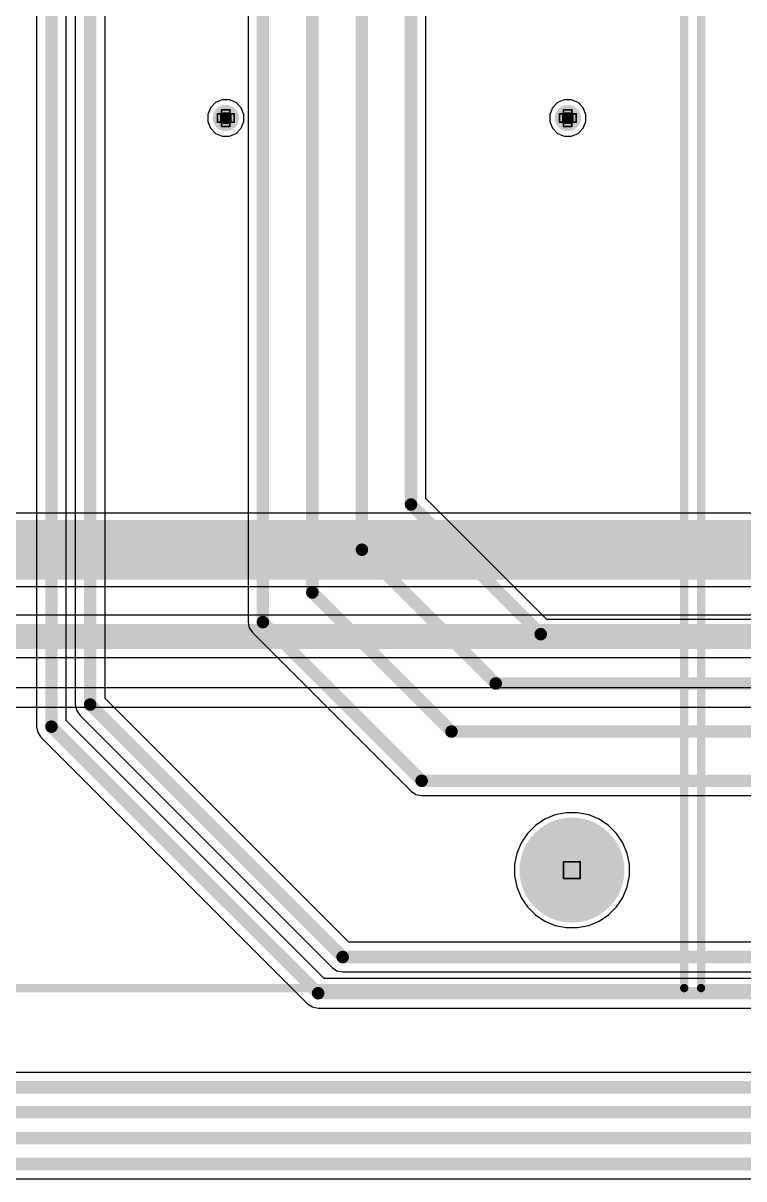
# Model space of a CAD drawing. Header units: inches. Extents: x -7 to 5163, y -3 to 5149.
# Drawn here: x 59.32 to 81.32, y 63.22 to 98.5 of the extents above; entities that cross this region are included whole.
import ezdxf

# ---------------------------------------------------------------- set-up
doc = ezdxf.new("R2010")
doc.units = ezdxf.units.IN
for name, color, linetype in [('Bottom Layer', 5, 'Continuous'), ('Bottom Solder', 6, 'Continuous'), ('Drill Drawing', 1, 'Continuous'), ('GND', 76, 'Continuous'), ('Multi-Layer', 9, 'Continuous'), ('Pad Holes', 156, 'Continuous'), ('PWR', 16, 'Continuous'), ('Top Layer', 1, 'Continuous'), ('Top Overlay', 2, 'Continuous'), ('Top Solder', 216, 'Continuous'), ('Via Holes', 16, 'Continuous')]:
    doc.layers.add(name, color=color, linetype=linetype)

msp = doc.modelspace()

# ---------------------------------------------------------------- hatches: boundary and pattern name
at = {"layer": 'Bottom Layer'}
h = msp.add_hatch(color=5, dxfattribs=at)
edge = h.paths.add_edge_path()
edge.add_arc((65.507, 95.606), 0.3, 0, 360)
h = msp.add_hatch(color=5, dxfattribs=at)
edge = h.paths.add_edge_path()
edge.add_arc((75.946, 95.606), 0.3, 0, 360)
msp.add_hatch(color=5, dxfattribs=at).paths.add_polyline_path([(9.55, 81.509), (86.462, 81.509), (86.462, 83.333), (9.55, 83.333)])
h = msp.add_hatch(color=5, dxfattribs=at)
edge = h.paths.add_edge_path()
edge.add_arc((76.073, 72.644), 1.5, 0, 360)
at = {"layer": 'Bottom Solder'}
h = msp.add_hatch(color=6, dxfattribs=at)
edge = h.paths.add_edge_path()
edge.add_arc((65.507, 95.606), 0.402, 0, 360)
h = msp.add_hatch(color=6, dxfattribs=at)
edge = h.paths.add_edge_path()
edge.add_arc((75.946, 95.606), 0.402, 0, 360)
h = msp.add_hatch(color=6, dxfattribs=at)
edge = h.paths.add_edge_path()
edge.add_arc((76.073, 72.644), 1.602, 0, 360)
at = {"layer": 'GND'}
h = msp.add_hatch(color=76, dxfattribs=at)
edge = h.paths.add_edge_path()
edge.add_arc((65.507, 95.606), 0.3, 0, 360)
h = msp.add_hatch(color=76, dxfattribs=at)
edge = h.paths.add_edge_path()
edge.add_arc((75.946, 95.606), 0.3, 0, 360)
h = msp.add_hatch(color=76, dxfattribs=at)
edge = h.paths.add_edge_path()
edge.add_arc((76.073, 72.644), 1.5, 0, 360)
at = {"layer": 'Multi-Layer'}
h = msp.add_hatch(color=9, dxfattribs=at)
edge = h.paths.add_edge_path()
edge.add_arc((76.073, 72.644), 1.5, 0, 360)
at = {"layer": 'Pad Holes'}
h = msp.add_hatch(color=7, dxfattribs=at)
edge = h.paths.add_edge_path()
edge.add_arc((76.073, 72.644), 1.5, 0, 360)
at = {"layer": 'PWR'}
h = msp.add_hatch(color=16, dxfattribs=at)
edge = h.paths.add_edge_path()
edge.add_arc((65.507, 95.606), 0.3, 0, 360)
h = msp.add_hatch(color=16, dxfattribs=at)
edge = h.paths.add_edge_path()
edge.add_arc((75.946, 95.606), 0.3, 0, 360)
h = msp.add_hatch(color=16, dxfattribs=at)
edge = h.paths.add_edge_path()
edge.add_arc((76.073, 72.644), 1.5, 0, 360)
at = {"layer": 'Top Layer'}
h = msp.add_hatch(color=1, dxfattribs=at)
edge = h.paths.add_edge_path()
edge.add_arc((65.507, 95.606), 0.3, 0, 360)
h = msp.add_hatch(color=1, dxfattribs=at)
edge = h.paths.add_edge_path()
edge.add_arc((75.946, 95.606), 0.3, 0, 360)
h = msp.add_hatch(color=1, dxfattribs=at)
edge = h.paths.add_edge_path()
edge.add_arc((76.073, 72.644), 1.5, 0, 360)
at = {"layer": 'Top Solder'}
h = msp.add_hatch(color=216, dxfattribs=at)
edge = h.paths.add_edge_path()
edge.add_arc((65.507, 95.606), 0.402, 0, 360)
h = msp.add_hatch(color=216, dxfattribs=at)
edge = h.paths.add_edge_path()
edge.add_arc((75.946, 95.606), 0.402, 0, 360)
h = msp.add_hatch(color=216, dxfattribs=at)
edge = h.paths.add_edge_path()
edge.add_arc((76.073, 72.644), 1.602, 0, 360)
at = {"layer": 'Via Holes'}
h = msp.add_hatch(color=7, dxfattribs=at)
edge = h.paths.add_edge_path()
edge.add_arc((65.507, 95.606), 0.15, 0, 360)
h = msp.add_hatch(color=7, dxfattribs=at)
edge = h.paths.add_edge_path()
edge.add_arc((75.946, 95.606), 0.15, 0, 360)

# ---------------------------------------------------------------- linework, layer by layer
at = {"layer": 'Bottom Layer'}
for p, q in [((86.462, 83.54), (11.776, 83.54)), ((18.893, 81.301), (86.462, 81.301)), ((88.488, 80.429), (8.879, 80.429)), ((13.716, 79.134), (88.756, 79.134)), ((75.242, 74.198), (74.955, 74.006)), ((75.561, 74.331), (75.242, 74.198)), ((75.9, 74.398), (75.561, 74.331)), ((76.246, 74.398), (75.9, 74.398)), ((76.585, 74.331), (76.246, 74.398)), ((76.904, 74.198), (76.585, 74.331)), ((77.191, 74.006), (76.904, 74.198)), ((74.711, 73.762), (74.519, 73.475)), ((74.955, 74.006), (74.711, 73.762)), ((77.435, 73.762), (77.191, 74.006)), ((77.627, 73.475), (77.435, 73.762)), ((74.519, 73.475), (74.386, 73.156)), ((77.76, 73.156), (77.627, 73.475)), ((74.386, 73.156), (74.319, 72.817)), ((77.827, 72.817), (77.76, 73.156)), ((74.319, 72.817), (74.319, 72.471)), ((77.827, 72.471), (77.827, 72.817)), ((74.319, 72.471), (74.386, 72.132)), ((77.76, 72.132), (77.827, 72.471)), ((74.386, 72.132), (74.519, 71.813)), ((77.627, 71.813), (77.76, 72.132)), ((74.519, 71.813), (74.711, 71.526)), ((77.435, 71.526), (77.627, 71.813)), ((74.711, 71.526), (74.955, 71.282)), ((74.955, 71.282), (75.242, 71.09)), ((76.904, 71.09), (77.191, 71.282)), ((77.191, 71.282), (77.435, 71.526)), ((75.242, 71.09), (75.561, 70.957)), ((75.561, 70.957), (75.9, 70.89)), ((76.246, 70.89), (76.585, 70.957)), ((76.585, 70.957), (76.904, 71.09)), ((75.9, 70.89), (76.246, 70.89))]:
    msp.add_line(p, q, dxfattribs=at)
msp.add_lwpolyline([(8.611, 79.781, 0.762, 0.762, 0), (88.756, 79.781, 0.762, 0.762, 0)], format="xyseb", dxfattribs=at)
at = {"layer": 'Drill Drawing'}
for points in [[(65.253, 95.479, 0.0508, 0.0508, 0), (65.253, 95.733, 0.0508, 0.0508, 0)], [(65.253, 95.733, 0.0508, 0.0508, 0), (65.38, 95.733, 0.0508, 0.0508, 0)], [(65.354, 95.529, 0.0508, 0.0508, 0), (65.354, 95.682, 0.0508, 0.0508, 0)], [(65.354, 95.682, 0.0508, 0.0508, 0), (65.43, 95.682, 0.0508, 0.0508, 0)], [(65.38, 95.733, 0.0508, 0.0508, 0), (65.38, 95.86, 0.0508, 0.0508, 0)], [(65.38, 95.86, 0.0508, 0.0508, 0), (65.634, 95.86, 0.0508, 0.0508, 0)], [(65.43, 95.682, 0.0508, 0.0508, 0), (65.43, 95.758, 0.0508, 0.0508, 0)], [(65.43, 95.758, 0.0508, 0.0508, 0), (65.583, 95.758, 0.0508, 0.0508, 0)], [(65.583, 95.682, 0.0508, 0.0508, 0), (65.583, 95.758, 0.0508, 0.0508, 0)], [(65.583, 95.682, 0.0508, 0.0508, 0), (65.659, 95.682, 0.0508, 0.0508, 0)], [(65.634, 95.733, 0.0508, 0.0508, 0), (65.634, 95.86, 0.0508, 0.0508, 0)], [(65.634, 95.733, 0.0508, 0.0508, 0), (65.761, 95.733, 0.0508, 0.0508, 0)], [(65.659, 95.529, 0.0508, 0.0508, 0), (65.659, 95.682, 0.0508, 0.0508, 0)], [(65.761, 95.479, 0.0508, 0.0508, 0), (65.761, 95.733, 0.0508, 0.0508, 0)], [(75.692, 95.479, 0.0508, 0.0508, 0), (75.692, 95.733, 0.0508, 0.0508, 0)], [(75.692, 95.733, 0.0508, 0.0508, 0), (75.819, 95.733, 0.0508, 0.0508, 0)], [(75.794, 95.529, 0.0508, 0.0508, 0), (75.794, 95.682, 0.0508, 0.0508, 0)], [(75.794, 95.682, 0.0508, 0.0508, 0), (75.87, 95.682, 0.0508, 0.0508, 0)], [(75.819, 95.733, 0.0508, 0.0508, 0), (75.819, 95.86, 0.0508, 0.0508, 0)], [(75.819, 95.86, 0.0508, 0.0508, 0), (76.073, 95.86, 0.0508, 0.0508, 0)], [(75.87, 95.682, 0.0508, 0.0508, 0), (75.87, 95.758, 0.0508, 0.0508, 0)], [(75.87, 95.758, 0.0508, 0.0508, 0), (76.022, 95.758, 0.0508, 0.0508, 0)], [(76.022, 95.682, 0.0508, 0.0508, 0), (76.022, 95.758, 0.0508, 0.0508, 0)], [(76.022, 95.682, 0.0508, 0.0508, 0), (76.098, 95.682, 0.0508, 0.0508, 0)], [(76.073, 95.733, 0.0508, 0.0508, 0), (76.073, 95.86, 0.0508, 0.0508, 0)], [(76.073, 95.733, 0.0508, 0.0508, 0), (76.2, 95.733, 0.0508, 0.0508, 0)], [(76.098, 95.529, 0.0508, 0.0508, 0), (76.098, 95.682, 0.0508, 0.0508, 0)], [(76.2, 95.479, 0.0508, 0.0508, 0), (76.2, 95.733, 0.0508, 0.0508, 0)], [(65.253, 95.479, 0.0508, 0.0508, 0), (65.38, 95.479, 0.0508, 0.0508, 0)], [(65.354, 95.529, 0.0508, 0.0508, 0), (65.43, 95.529, 0.0508, 0.0508, 0)], [(65.38, 95.352, 0.0508, 0.0508, 0), (65.38, 95.479, 0.0508, 0.0508, 0)], [(65.38, 95.352, 0.0508, 0.0508, 0), (65.634, 95.352, 0.0508, 0.0508, 0)], [(65.43, 95.453, 0.0508, 0.0508, 0), (65.43, 95.529, 0.0508, 0.0508, 0)], [(65.43, 95.453, 0.0508, 0.0508, 0), (65.583, 95.453, 0.0508, 0.0508, 0)], [(65.583, 95.529, 0.0508, 0.0508, 0), (65.659, 95.529, 0.0508, 0.0508, 0)], [(65.583, 95.453, 0.0508, 0.0508, 0), (65.583, 95.529, 0.0508, 0.0508, 0)], [(65.634, 95.479, 0.0508, 0.0508, 0), (65.761, 95.479, 0.0508, 0.0508, 0)], [(65.634, 95.352, 0.0508, 0.0508, 0), (65.634, 95.479, 0.0508, 0.0508, 0)], [(75.692, 95.479, 0.0508, 0.0508, 0), (75.819, 95.479, 0.0508, 0.0508, 0)], [(75.794, 95.529, 0.0508, 0.0508, 0), (75.87, 95.529, 0.0508, 0.0508, 0)], [(75.819, 95.352, 0.0508, 0.0508, 0), (75.819, 95.479, 0.0508, 0.0508, 0)], [(75.819, 95.352, 0.0508, 0.0508, 0), (76.073, 95.352, 0.0508, 0.0508, 0)], [(75.87, 95.453, 0.0508, 0.0508, 0), (75.87, 95.529, 0.0508, 0.0508, 0)], [(75.87, 95.453, 0.0508, 0.0508, 0), (76.022, 95.453, 0.0508, 0.0508, 0)], [(76.022, 95.529, 0.0508, 0.0508, 0), (76.098, 95.529, 0.0508, 0.0508, 0)], [(76.022, 95.453, 0.0508, 0.0508, 0), (76.022, 95.529, 0.0508, 0.0508, 0)], [(76.073, 95.479, 0.0508, 0.0508, 0), (76.2, 95.479, 0.0508, 0.0508, 0)], [(76.073, 95.352, 0.0508, 0.0508, 0), (76.073, 95.479, 0.0508, 0.0508, 0)], [(75.819, 72.898, 0.0508, 0.0508, 0), (76.327, 72.898, 0.0508, 0.0508, 0)], [(75.819, 72.39, 0.0508, 0.0508, 0), (75.819, 72.898, 0.0508, 0.0508, 0)], [(76.327, 72.39, 0.0508, 0.0508, 0), (76.327, 72.898, 0.0508, 0.0508, 0)], [(75.819, 72.39, 0.0508, 0.0508, 0), (76.327, 72.39, 0.0508, 0.0508, 0)]]:
    msp.add_lwpolyline(points, format="xyseb", dxfattribs=at)
for points in [[(65.24, 95.733, 0.0254, 0.0254, 1), (65.265, 95.733, 0.0254, 0.0254, 1)], [(65.24, 95.733, 0.0254, 0.0254, 1), (65.265, 95.733, 0.0254, 0.0254, 1)], [(65.341, 95.682, 0.0254, 0.0254, 1), (65.367, 95.682, 0.0254, 0.0254, 1)], [(65.341, 95.682, 0.0254, 0.0254, 1), (65.367, 95.682, 0.0254, 0.0254, 1)], [(65.367, 95.86, 0.0254, 0.0254, 1), (65.392, 95.86, 0.0254, 0.0254, 1)], [(65.367, 95.86, 0.0254, 0.0254, 1), (65.392, 95.86, 0.0254, 0.0254, 1)], [(65.367, 95.733, 0.0254, 0.0254, 1), (65.392, 95.733, 0.0254, 0.0254, 1)], [(65.367, 95.733, 0.0254, 0.0254, 1), (65.392, 95.733, 0.0254, 0.0254, 1)], [(65.418, 95.758, 0.0254, 0.0254, 1), (65.443, 95.758, 0.0254, 0.0254, 1)], [(65.418, 95.758, 0.0254, 0.0254, 1), (65.443, 95.758, 0.0254, 0.0254, 1)], [(65.418, 95.682, 0.0254, 0.0254, 1), (65.443, 95.682, 0.0254, 0.0254, 1)], [(65.418, 95.682, 0.0254, 0.0254, 1), (65.443, 95.682, 0.0254, 0.0254, 1)], [(65.57, 95.758, 0.0254, 0.0254, 1), (65.596, 95.758, 0.0254, 0.0254, 1)], [(65.57, 95.758, 0.0254, 0.0254, 1), (65.596, 95.758, 0.0254, 0.0254, 1)], [(65.57, 95.682, 0.0254, 0.0254, 1), (65.596, 95.682, 0.0254, 0.0254, 1)], [(65.57, 95.682, 0.0254, 0.0254, 1), (65.596, 95.682, 0.0254, 0.0254, 1)], [(65.621, 95.86, 0.0254, 0.0254, 1), (65.646, 95.86, 0.0254, 0.0254, 1)], [(65.621, 95.86, 0.0254, 0.0254, 1), (65.646, 95.86, 0.0254, 0.0254, 1)], [(65.621, 95.733, 0.0254, 0.0254, 1), (65.646, 95.733, 0.0254, 0.0254, 1)], [(65.621, 95.733, 0.0254, 0.0254, 1), (65.646, 95.733, 0.0254, 0.0254, 1)], [(65.646, 95.682, 0.0254, 0.0254, 1), (65.672, 95.682, 0.0254, 0.0254, 1)], [(65.646, 95.682, 0.0254, 0.0254, 1), (65.672, 95.682, 0.0254, 0.0254, 1)], [(65.748, 95.733, 0.0254, 0.0254, 1), (65.773, 95.733, 0.0254, 0.0254, 1)], [(65.748, 95.733, 0.0254, 0.0254, 1), (65.773, 95.733, 0.0254, 0.0254, 1)], [(75.679, 95.733, 0.0254, 0.0254, 1), (75.705, 95.733, 0.0254, 0.0254, 1)], [(75.679, 95.733, 0.0254, 0.0254, 1), (75.705, 95.733, 0.0254, 0.0254, 1)], [(75.781, 95.682, 0.0254, 0.0254, 1), (75.806, 95.682, 0.0254, 0.0254, 1)], [(75.781, 95.682, 0.0254, 0.0254, 1), (75.806, 95.682, 0.0254, 0.0254, 1)], [(75.806, 95.86, 0.0254, 0.0254, 1), (75.832, 95.86, 0.0254, 0.0254, 1)], [(75.806, 95.86, 0.0254, 0.0254, 1), (75.832, 95.86, 0.0254, 0.0254, 1)], [(75.806, 95.733, 0.0254, 0.0254, 1), (75.832, 95.733, 0.0254, 0.0254, 1)], [(75.806, 95.733, 0.0254, 0.0254, 1), (75.832, 95.733, 0.0254, 0.0254, 1)], [(75.857, 95.758, 0.0254, 0.0254, 1), (75.882, 95.758, 0.0254, 0.0254, 1)], [(75.857, 95.758, 0.0254, 0.0254, 1), (75.882, 95.758, 0.0254, 0.0254, 1)], [(75.857, 95.682, 0.0254, 0.0254, 1), (75.882, 95.682, 0.0254, 0.0254, 1)], [(75.857, 95.682, 0.0254, 0.0254, 1), (75.882, 95.682, 0.0254, 0.0254, 1)], [(76.01, 95.758, 0.0254, 0.0254, 1), (76.035, 95.758, 0.0254, 0.0254, 1)], [(76.01, 95.758, 0.0254, 0.0254, 1), (76.035, 95.758, 0.0254, 0.0254, 1)], [(76.01, 95.682, 0.0254, 0.0254, 1), (76.035, 95.682, 0.0254, 0.0254, 1)], [(76.01, 95.682, 0.0254, 0.0254, 1), (76.035, 95.682, 0.0254, 0.0254, 1)], [(76.06, 95.86, 0.0254, 0.0254, 1), (76.086, 95.86, 0.0254, 0.0254, 1)], [(76.06, 95.86, 0.0254, 0.0254, 1), (76.086, 95.86, 0.0254, 0.0254, 1)], [(76.06, 95.733, 0.0254, 0.0254, 1), (76.086, 95.733, 0.0254, 0.0254, 1)], [(76.06, 95.733, 0.0254, 0.0254, 1), (76.086, 95.733, 0.0254, 0.0254, 1)], [(76.086, 95.682, 0.0254, 0.0254, 1), (76.111, 95.682, 0.0254, 0.0254, 1)], [(76.086, 95.682, 0.0254, 0.0254, 1), (76.111, 95.682, 0.0254, 0.0254, 1)], [(76.187, 95.733, 0.0254, 0.0254, 1), (76.213, 95.733, 0.0254, 0.0254, 1)], [(76.187, 95.733, 0.0254, 0.0254, 1), (76.213, 95.733, 0.0254, 0.0254, 1)], [(65.24, 95.479, 0.0254, 0.0254, 1), (65.265, 95.479, 0.0254, 0.0254, 1)], [(65.24, 95.479, 0.0254, 0.0254, 1), (65.265, 95.479, 0.0254, 0.0254, 1)], [(65.341, 95.529, 0.0254, 0.0254, 1), (65.367, 95.529, 0.0254, 0.0254, 1)], [(65.341, 95.529, 0.0254, 0.0254, 1), (65.367, 95.529, 0.0254, 0.0254, 1)], [(65.367, 95.479, 0.0254, 0.0254, 1), (65.392, 95.479, 0.0254, 0.0254, 1)], [(65.367, 95.479, 0.0254, 0.0254, 1), (65.392, 95.479, 0.0254, 0.0254, 1)], [(65.367, 95.352, 0.0254, 0.0254, 1), (65.392, 95.352, 0.0254, 0.0254, 1)], [(65.367, 95.352, 0.0254, 0.0254, 1), (65.392, 95.352, 0.0254, 0.0254, 1)], [(65.418, 95.529, 0.0254, 0.0254, 1), (65.443, 95.529, 0.0254, 0.0254, 1)], [(65.418, 95.529, 0.0254, 0.0254, 1), (65.443, 95.529, 0.0254, 0.0254, 1)], [(65.418, 95.453, 0.0254, 0.0254, 1), (65.443, 95.453, 0.0254, 0.0254, 1)], [(65.418, 95.453, 0.0254, 0.0254, 1), (65.443, 95.453, 0.0254, 0.0254, 1)], [(65.57, 95.529, 0.0254, 0.0254, 1), (65.596, 95.529, 0.0254, 0.0254, 1)], [(65.57, 95.529, 0.0254, 0.0254, 1), (65.596, 95.529, 0.0254, 0.0254, 1)], [(65.57, 95.453, 0.0254, 0.0254, 1), (65.596, 95.453, 0.0254, 0.0254, 1)], [(65.57, 95.453, 0.0254, 0.0254, 1), (65.596, 95.453, 0.0254, 0.0254, 1)], [(65.621, 95.479, 0.0254, 0.0254, 1), (65.646, 95.479, 0.0254, 0.0254, 1)], [(65.621, 95.479, 0.0254, 0.0254, 1), (65.646, 95.479, 0.0254, 0.0254, 1)], [(65.621, 95.352, 0.0254, 0.0254, 1), (65.646, 95.352, 0.0254, 0.0254, 1)], [(65.621, 95.352, 0.0254, 0.0254, 1), (65.646, 95.352, 0.0254, 0.0254, 1)], [(65.646, 95.529, 0.0254, 0.0254, 1), (65.672, 95.529, 0.0254, 0.0254, 1)], [(65.646, 95.529, 0.0254, 0.0254, 1), (65.672, 95.529, 0.0254, 0.0254, 1)], [(65.748, 95.479, 0.0254, 0.0254, 1), (65.773, 95.479, 0.0254, 0.0254, 1)], [(65.748, 95.479, 0.0254, 0.0254, 1), (65.773, 95.479, 0.0254, 0.0254, 1)], [(75.679, 95.479, 0.0254, 0.0254, 1), (75.705, 95.479, 0.0254, 0.0254, 1)], [(75.679, 95.479, 0.0254, 0.0254, 1), (75.705, 95.479, 0.0254, 0.0254, 1)], [(75.781, 95.529, 0.0254, 0.0254, 1), (75.806, 95.529, 0.0254, 0.0254, 1)], [(75.781, 95.529, 0.0254, 0.0254, 1), (75.806, 95.529, 0.0254, 0.0254, 1)], [(75.806, 95.479, 0.0254, 0.0254, 1), (75.832, 95.479, 0.0254, 0.0254, 1)], [(75.806, 95.479, 0.0254, 0.0254, 1), (75.832, 95.479, 0.0254, 0.0254, 1)], [(75.806, 95.352, 0.0254, 0.0254, 1), (75.832, 95.352, 0.0254, 0.0254, 1)], [(75.806, 95.352, 0.0254, 0.0254, 1), (75.832, 95.352, 0.0254, 0.0254, 1)], [(75.857, 95.529, 0.0254, 0.0254, 1), (75.882, 95.529, 0.0254, 0.0254, 1)], [(75.857, 95.529, 0.0254, 0.0254, 1), (75.882, 95.529, 0.0254, 0.0254, 1)], [(75.857, 95.453, 0.0254, 0.0254, 1), (75.882, 95.453, 0.0254, 0.0254, 1)], [(75.857, 95.453, 0.0254, 0.0254, 1), (75.882, 95.453, 0.0254, 0.0254, 1)], [(76.01, 95.529, 0.0254, 0.0254, 1), (76.035, 95.529, 0.0254, 0.0254, 1)], [(76.01, 95.529, 0.0254, 0.0254, 1), (76.035, 95.529, 0.0254, 0.0254, 1)], [(76.01, 95.453, 0.0254, 0.0254, 1), (76.035, 95.453, 0.0254, 0.0254, 1)], [(76.01, 95.453, 0.0254, 0.0254, 1), (76.035, 95.453, 0.0254, 0.0254, 1)], [(76.06, 95.479, 0.0254, 0.0254, 1), (76.086, 95.479, 0.0254, 0.0254, 1)], [(76.06, 95.479, 0.0254, 0.0254, 1), (76.086, 95.479, 0.0254, 0.0254, 1)], [(76.06, 95.352, 0.0254, 0.0254, 1), (76.086, 95.352, 0.0254, 0.0254, 1)], [(76.06, 95.352, 0.0254, 0.0254, 1), (76.086, 95.352, 0.0254, 0.0254, 1)], [(76.086, 95.529, 0.0254, 0.0254, 1), (76.111, 95.529, 0.0254, 0.0254, 1)], [(76.086, 95.529, 0.0254, 0.0254, 1), (76.111, 95.529, 0.0254, 0.0254, 1)], [(76.187, 95.479, 0.0254, 0.0254, 1), (76.213, 95.479, 0.0254, 0.0254, 1)], [(76.187, 95.479, 0.0254, 0.0254, 1), (76.213, 95.479, 0.0254, 0.0254, 1)], [(75.806, 72.898, 0.0254, 0.0254, 1), (75.832, 72.898, 0.0254, 0.0254, 1)], [(75.806, 72.898, 0.0254, 0.0254, 1), (75.832, 72.898, 0.0254, 0.0254, 1)], [(76.314, 72.898, 0.0254, 0.0254, 1), (76.34, 72.898, 0.0254, 0.0254, 1)], [(76.314, 72.898, 0.0254, 0.0254, 1), (76.34, 72.898, 0.0254, 0.0254, 1)], [(75.806, 72.39, 0.0254, 0.0254, 1), (75.832, 72.39, 0.0254, 0.0254, 1)], [(75.806, 72.39, 0.0254, 0.0254, 1), (75.832, 72.39, 0.0254, 0.0254, 1)], [(76.314, 72.39, 0.0254, 0.0254, 1), (76.34, 72.39, 0.0254, 0.0254, 1)], [(76.314, 72.39, 0.0254, 0.0254, 1), (76.34, 72.39, 0.0254, 0.0254, 1)]]:
    msp.add_lwpolyline(points, format="xyseb", close=True, dxfattribs=at)
at = {"layer": 'GND'}
for p, q in [((75.242, 74.198), (74.955, 74.006)), ((75.561, 74.331), (75.242, 74.198)), ((75.9, 74.398), (75.561, 74.331)), ((76.246, 74.398), (75.9, 74.398)), ((76.585, 74.331), (76.246, 74.398)), ((76.904, 74.198), (76.585, 74.331)), ((77.191, 74.006), (76.904, 74.198)), ((74.711, 73.762), (74.519, 73.475)), ((74.955, 74.006), (74.711, 73.762)), ((77.435, 73.762), (77.191, 74.006)), ((77.627, 73.475), (77.435, 73.762)), ((74.519, 73.475), (74.386, 73.156)), ((77.76, 73.156), (77.627, 73.475)), ((74.386, 73.156), (74.319, 72.817)), ((77.827, 72.817), (77.76, 73.156)), ((74.319, 72.817), (74.319, 72.471)), ((77.827, 72.471), (77.827, 72.817)), ((74.319, 72.471), (74.386, 72.132)), ((77.76, 72.132), (77.827, 72.471)), ((74.386, 72.132), (74.519, 71.813)), ((77.627, 71.813), (77.76, 72.132)), ((74.519, 71.813), (74.711, 71.526)), ((77.435, 71.526), (77.627, 71.813)), ((74.711, 71.526), (74.955, 71.282)), ((74.955, 71.282), (75.242, 71.09)), ((76.904, 71.09), (77.191, 71.282)), ((77.191, 71.282), (77.435, 71.526)), ((75.242, 71.09), (75.561, 70.957)), ((75.561, 70.957), (75.9, 70.89)), ((76.246, 70.89), (76.585, 70.957)), ((76.585, 70.957), (76.904, 71.09)), ((75.9, 70.89), (76.246, 70.89))]:
    msp.add_line(p, q, dxfattribs=at)
at = {"layer": 'PWR'}
for p, q in [((65.193, 96.075), (65.037, 95.919)), ((65.396, 96.16), (65.193, 96.075)), ((65.617, 96.16), (65.396, 96.16)), ((65.82, 96.075), (65.617, 96.16)), ((65.976, 95.919), (65.82, 96.075)), ((75.632, 96.075), (75.476, 95.919)), ((75.836, 96.16), (75.632, 96.075)), ((76.056, 96.16), (75.836, 96.16)), ((76.26, 96.075), (76.056, 96.16)), ((76.416, 95.919), (76.26, 96.075)), ((65.037, 95.919), (64.953, 95.716)), ((64.953, 95.716), (64.953, 95.495)), ((66.061, 95.716), (65.976, 95.919)), ((66.061, 95.495), (66.061, 95.716)), ((75.476, 95.919), (75.392, 95.716)), ((75.392, 95.716), (75.392, 95.495)), ((76.5, 95.716), (76.416, 95.919)), ((76.5, 95.495), (76.5, 95.716)), ((64.953, 95.495), (65.037, 95.292)), ((65.037, 95.292), (65.193, 95.136)), ((65.82, 95.136), (65.976, 95.292)), ((65.976, 95.292), (66.061, 95.495)), ((75.392, 95.495), (75.476, 95.292)), ((75.476, 95.292), (75.632, 95.136)), ((76.26, 95.136), (76.416, 95.292)), ((76.416, 95.292), (76.5, 95.495)), ((65.193, 95.136), (65.396, 95.052)), ((65.396, 95.052), (65.617, 95.052)), ((65.617, 95.052), (65.82, 95.136)), ((75.632, 95.136), (75.836, 95.052)), ((75.836, 95.052), (76.056, 95.052)), ((76.056, 95.052), (76.26, 95.136)), ((81.55, 78.207), (19.703, 78.207)), ((13.382, 77.622), (85.391, 77.622)), ((75.242, 74.198), (74.955, 74.006)), ((75.561, 74.331), (75.242, 74.198)), ((75.9, 74.398), (75.561, 74.331)), ((76.246, 74.398), (75.9, 74.398)), ((76.585, 74.331), (76.246, 74.398)), ((76.904, 74.198), (76.585, 74.331)), ((77.191, 74.006), (76.904, 74.198)), ((74.711, 73.762), (74.519, 73.475)), ((74.955, 74.006), (74.711, 73.762)), ((77.435, 73.762), (77.191, 74.006)), ((77.627, 73.475), (77.435, 73.762)), ((74.519, 73.475), (74.386, 73.156)), ((77.76, 73.156), (77.627, 73.475)), ((74.386, 73.156), (74.319, 72.817)), ((77.827, 72.817), (77.76, 73.156)), ((74.319, 72.817), (74.319, 72.471)), ((77.827, 72.471), (77.827, 72.817)), ((74.319, 72.471), (74.386, 72.132)), ((77.76, 72.132), (77.827, 72.471)), ((74.386, 72.132), (74.519, 71.813)), ((77.627, 71.813), (77.76, 72.132)), ((74.519, 71.813), (74.711, 71.526)), ((77.435, 71.526), (77.627, 71.813)), ((74.711, 71.526), (74.955, 71.282)), ((74.955, 71.282), (75.242, 71.09)), ((76.904, 71.09), (77.191, 71.282)), ((77.191, 71.282), (77.435, 71.526)), ((75.242, 71.09), (75.561, 70.957)), ((75.561, 70.957), (75.9, 70.89)), ((76.246, 70.89), (76.585, 70.957)), ((76.585, 70.957), (76.904, 71.09)), ((75.9, 70.89), (76.246, 70.89))]:
    msp.add_line(p, q, dxfattribs=at)
at = {"layer": 'Top Layer'}
for p, q in [((71.612, 83.995), (71.612, 125.807)), ((66.185, 123.43), (66.185, 80.217)), ((59.731, 116.25), (59.731, 77.024)), ((60.638, 77.212), (60.638, 116.062)), ((60.913, 115.849), (60.913, 77.699)), ((61.82, 77.886), (61.82, 115.662)), ((75.307, 80.3), (71.612, 83.995)), ((66.185, 80.217), (66.22, 80.044)), ((122.448, 80.3), (75.307, 80.3)), ((66.22, 80.044), (66.318, 79.897)), ((66.318, 79.897), (71.164, 75.051)), ((60.913, 77.699), (60.948, 77.525)), ((69.261, 70.445), (61.82, 77.886)), ((60.948, 77.525), (61.046, 77.378)), ((61.046, 77.378), (68.753, 69.671)), ((59.731, 77.024), (59.766, 76.851)), ((68.511, 69.338), (60.638, 77.212)), ((59.766, 76.851), (59.864, 76.704)), ((59.864, 76.704), (68.003, 68.564)), ((71.164, 75.051), (71.164, 75.051)), ((71.164, 75.051), (71.311, 74.952)), ((71.311, 74.952), (71.485, 74.918)), ((71.485, 74.918), (120.051, 74.918)), ((75.242, 74.198), (74.955, 74.006)), ((75.561, 74.331), (75.242, 74.198)), ((75.9, 74.398), (75.561, 74.331)), ((76.246, 74.398), (75.9, 74.398)), ((76.585, 74.331), (76.246, 74.398)), ((76.904, 74.198), (76.585, 74.331)), ((77.191, 74.006), (76.904, 74.198)), ((74.711, 73.762), (74.519, 73.475)), ((74.955, 74.006), (74.711, 73.762)), ((77.435, 73.762), (77.191, 74.006)), ((77.627, 73.475), (77.435, 73.762)), ((74.519, 73.475), (74.386, 73.156)), ((77.76, 73.156), (77.627, 73.475)), ((74.386, 73.156), (74.319, 72.817)), ((77.827, 72.817), (77.76, 73.156)), ((74.319, 72.817), (74.319, 72.471)), ((77.827, 72.471), (77.827, 72.817)), ((74.319, 72.471), (74.386, 72.132)), ((77.76, 72.132), (77.827, 72.471)), ((74.386, 72.132), (74.519, 71.813)), ((77.627, 71.813), (77.76, 72.132)), ((74.519, 71.813), (74.711, 71.526)), ((77.435, 71.526), (77.627, 71.813)), ((74.711, 71.526), (74.955, 71.282)), ((74.955, 71.282), (75.242, 71.09)), ((76.904, 71.09), (77.191, 71.282)), ((77.191, 71.282), (77.435, 71.526)), ((75.242, 71.09), (75.561, 70.957)), ((75.561, 70.957), (75.9, 70.89)), ((76.246, 70.89), (76.585, 70.957)), ((76.585, 70.957), (76.904, 71.09)), ((75.9, 70.89), (76.246, 70.89)), ((114.025, 70.445), (69.261, 70.445)), ((68.753, 69.671), (68.753, 69.671)), ((68.753, 69.671), (68.9, 69.573)), ((68.9, 69.573), (69.074, 69.538)), ((69.074, 69.538), (114.213, 69.538)), ((114.225, 69.338), (68.511, 69.338)), ((68.003, 68.564), (68.003, 68.564)), ((68.003, 68.564), (68.15, 68.466)), ((68.15, 68.466), (68.324, 68.432)), ((68.324, 68.432), (68.324, 68.432)), ((68.324, 68.432), (114.413, 68.432)), ((122.963, 66.465), (36.886, 66.465)), ((35.23, 63.218), (121.169, 63.218))]:
    msp.add_line(p, q, dxfattribs=at)
for points in [[(71.159, 83.807, 0.381, 0.381, 0), (71.159, 125.807, 0.381, 0.381, 0)], [(69.661, 82.427, 0.381, 0.381, 0), (69.661, 124.972, 0.381, 0.381, 0)], [(68.148, 81.121, 0.381, 0.381, 0), (68.148, 124.315, 0.381, 0.381, 0)], [(66.639, 80.217, 0.381, 0.381, 0), (66.639, 123.617, 0.381, 0.381, 0)], [(60.184, 77.024, 0.381, 0.381, 0), (60.184, 116.25, 0.381, 0.381, 0)], [(61.366, 77.699, 0.381, 0.381, 0), (61.366, 115.849, 0.381, 0.381, 0)], [(71.159, 83.807, 0.381, 0.381, 0), (75.119, 79.847, 0.381, 0.381, 0)], [(69.661, 82.427, 0.381, 0.381, 0), (73.745, 78.343, 0.381, 0.381, 0)], [(68.148, 81.121, 0.381, 0.381, 0), (72.394, 76.875, 0.381, 0.381, 0)], [(66.639, 80.217, 0.381, 0.381, 0), (71.485, 75.371, 0.381, 0.381, 0)], [(75.119, 79.847, 0.381, 0.381, 0), (122.448, 79.847, 0.381, 0.381, 0)], [(73.745, 78.343, 0.381, 0.381, 0), (121.61, 78.343, 0.381, 0.381, 0)], [(61.366, 77.699, 0.381, 0.381, 0), (69.074, 69.991, 0.381, 0.381, 0)], [(60.184, 77.024, 0.381, 0.381, 0), (68.324, 68.885, 0.381, 0.381, 0)], [(72.394, 76.875, 0.381, 0.381, 0), (120.767, 76.875, 0.381, 0.381, 0)], [(71.485, 75.371, 0.381, 0.381, 0), (120.239, 75.371, 0.381, 0.381, 0)], [(69.074, 69.991, 0.381, 0.381, 0), (114.213, 69.991, 0.381, 0.381, 0)], [(68.324, 68.885, 0.381, 0.381, 0), (114.413, 68.885, 0.381, 0.381, 0)], [(36.698, 66.012, 0.381, 0.381, 0), (122.963, 66.012, 0.381, 0.381, 0)], [(36.157, 65.254, 0.381, 0.381, 0), (122.355, 65.254, 0.381, 0.381, 0)], [(35.697, 64.459, 0.381, 0.381, 0), (121.889, 64.459, 0.381, 0.381, 0)], [(35.23, 63.671, 0.381, 0.381, 0), (121.357, 63.671, 0.381, 0.381, 0)]]:
    msp.add_lwpolyline(points, format="xyseb", dxfattribs=at)
for points in [[(71.064, 83.807, 0.191, 0.191, 1), (71.254, 83.807, 0.191, 0.191, 1)], [(71.064, 83.807, 0.191, 0.191, 1), (71.254, 83.807, 0.191, 0.191, 1)], [(69.566, 82.427, 0.191, 0.191, 1), (69.756, 82.427, 0.191, 0.191, 1)], [(69.566, 82.427, 0.191, 0.191, 1), (69.756, 82.427, 0.191, 0.191, 1)], [(68.052, 81.121, 0.191, 0.191, 1), (68.243, 81.121, 0.191, 0.191, 1)], [(68.052, 81.121, 0.191, 0.191, 1), (68.243, 81.121, 0.191, 0.191, 1)], [(66.543, 80.217, 0.191, 0.191, 1), (66.734, 80.217, 0.191, 0.191, 1)], [(66.543, 80.217, 0.191, 0.191, 1), (66.734, 80.217, 0.191, 0.191, 1)], [(75.024, 79.847, 0.191, 0.191, 1), (75.214, 79.847, 0.191, 0.191, 1)], [(75.024, 79.847, 0.191, 0.191, 1), (75.214, 79.847, 0.191, 0.191, 1)], [(73.65, 78.343, 0.191, 0.191, 1), (73.841, 78.343, 0.191, 0.191, 1)], [(73.65, 78.343, 0.191, 0.191, 1), (73.841, 78.343, 0.191, 0.191, 1)], [(61.271, 77.699, 0.191, 0.191, 1), (61.462, 77.699, 0.191, 0.191, 1)], [(61.271, 77.699, 0.191, 0.191, 1), (61.462, 77.699, 0.191, 0.191, 1)], [(60.089, 77.024, 0.191, 0.191, 1), (60.28, 77.024, 0.191, 0.191, 1)], [(60.089, 77.024, 0.191, 0.191, 1), (60.28, 77.024, 0.191, 0.191, 1)], [(72.299, 76.875, 0.191, 0.191, 1), (72.489, 76.875, 0.191, 0.191, 1)], [(72.299, 76.875, 0.191, 0.191, 1), (72.489, 76.875, 0.191, 0.191, 1)], [(71.389, 75.371, 0.191, 0.191, 1), (71.58, 75.371, 0.191, 0.191, 1)], [(71.389, 75.371, 0.191, 0.191, 1), (71.58, 75.371, 0.191, 0.191, 1)], [(68.978, 69.991, 0.191, 0.191, 1), (69.169, 69.991, 0.191, 0.191, 1)], [(68.978, 69.991, 0.191, 0.191, 1), (69.169, 69.991, 0.191, 0.191, 1)], [(68.228, 68.885, 0.191, 0.191, 1), (68.419, 68.885, 0.191, 0.191, 1)], [(68.228, 68.885, 0.191, 0.191, 1), (68.419, 68.885, 0.191, 0.191, 1)]]:
    msp.add_lwpolyline(points, format="xyseb", close=True, dxfattribs=at)
at = {"layer": 'Top Overlay'}
for points in [[(79.5, 69.043, 0.254, 0.254, 0), (79.5, 111.043, 0.254, 0.254, 0)], [(80.012, 69.043, 0.254, 0.254, 0), (80.012, 111.043, 0.254, 0.254, 0)], [(47.5, 69.043, 0.254, 0.254, 0), (79.5, 69.043, 0.254, 0.254, 0)], [(80.012, 69.043, 0.254, 0.254, 0), (112.012, 69.043, 0.254, 0.254, 0)]]:
    msp.add_lwpolyline(points, format="xyseb", dxfattribs=at)
for points in [[(79.436, 69.043, 0.127, 0.127, 1), (79.563, 69.043, 0.127, 0.127, 1)], [(79.436, 69.043, 0.127, 0.127, 1), (79.563, 69.043, 0.127, 0.127, 1)], [(79.949, 69.043, 0.127, 0.127, 1), (80.076, 69.043, 0.127, 0.127, 1)], [(79.949, 69.043, 0.127, 0.127, 1), (80.076, 69.043, 0.127, 0.127, 1)]]:
    msp.add_lwpolyline(points, format="xyseb", close=True, dxfattribs=at)

doc.saveas('drawing.dxf')
